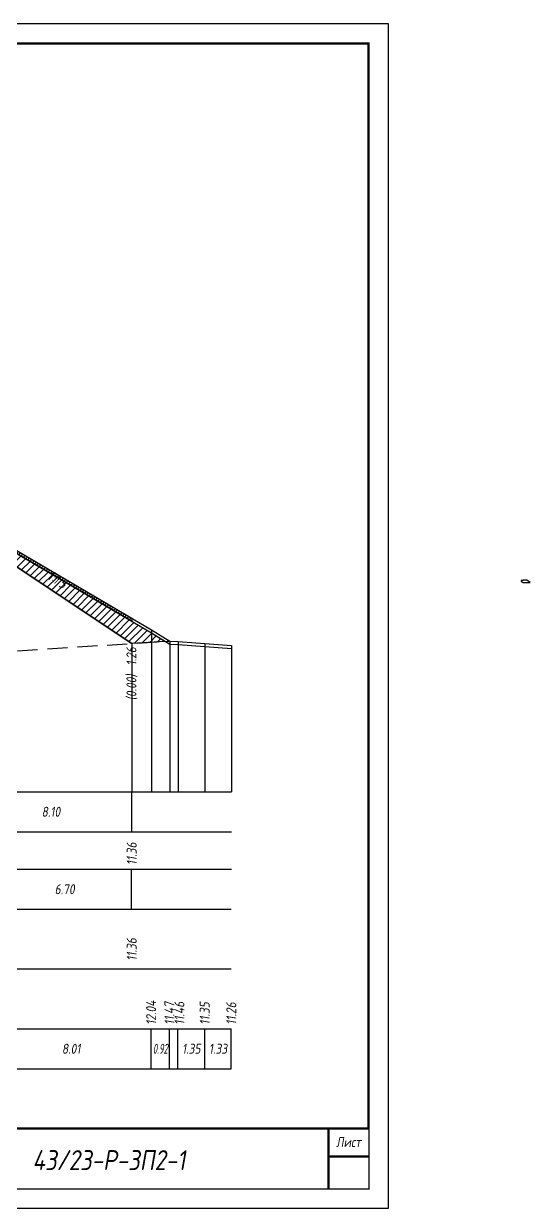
# Model space of a CAD drawing. Extents: x -717 to 1451, y -133302 to 233.
# Drawn here: x 298.6 to 425.5, y -104751.4 to -104454.4 of the extents above; entities that cross this region are included whole.
import ezdxf
from ezdxf.enums import TextEntityAlignment as Align

# ---------------------------------------------------------------- set-up
doc = ezdxf.new("R2010")
doc.units = 0
doc.linetypes.add('штриховая', pattern=[0.75, 0.5, -0.25])
for name, color, linetype in [('Зарамочное оформление', 7, 'Continuous'), ('Интерполированный поперечник', 2, 'Continuous'), ('Код_510', 7, 'Continuous'), ('Код_514', 1, 'Continuous'), ('Код_516', 1, 'Continuous'), ('Контур_0', 7, 'Continuous'), ('Контур_508', 7, 'Continuous'), ('Контур_512', 7, 'Continuous'), ('Контур_513', 7, 'Continuous'), ('Контур_818', 7, 'Continuous'), ('Красный поперечник', 1, 'Continuous'), ('Объём_2650', 7, 'Continuous'), ('Объём_2661', 7, 'Continuous'), ('Объём_2666', 7, 'Continuous'), ('Объём_2667', 7, 'Continuous'), ('Объём_2668', 7, 'Continuous'), ('Объём_2669', 7, 'Continuous'), ('Объём_2675', 7, 'Continuous'), ('Рабочие отметки', 7, 'Continuous'), ('Рабочие отметки доп.', 7, 'Continuous'), ('Таблица', 7, 'Continuous'), ('Уклоны проезжей части', 7, 'Continuous'), ('Черный поперечник', 3, 'Continuous')]:
    doc.layers.add(name, color=color, linetype=linetype)
for name, color, linetype, true_color in [('Контур_2570', 7, 'Continuous', 0x80ff00), ('Контур_2736', 4, 'Continuous', 0x00ffff), ('Контур_2737', 4, 'Continuous', 0x00ffff), ('Контур_2738', 4, 'Continuous', 0x00ffff), ('Контур_2739', 4, 'Continuous', 0x00ffff), ('Контур_2741', 4, 'Continuous', 0x00ffff), ('Контур_2742', 4, 'Continuous', 0x00ffff), ('Контур_2743', 4, 'Continuous', 0x00ffff), ('Контур_2744', 7, 'Continuous', 0xa4ffff), ('Контур_2745', 7, 'Continuous', 0xa4ffff), ('Контур_2747', 4, 'Continuous', 0x00ffff), ('Контур_2748', 4, 'Continuous', 0x00ffff), ('Контур_2749', 4, 'Continuous', 0x00ffff), ('Контур_2750', 4, 'Continuous', 0x00ffff), ('Контур_2751', 4, 'Continuous', 0x00ffff), ('Контур_2752', 4, 'Continuous', 0x00ffff), ('Контур_703', 4, 'Continuous', 0x00ffff), ('Контур_705', 4, 'Continuous', 0x00ffff), ('Контур_707', 4, 'Continuous', 0x00ffff), ('Контур_720', 131, 'Continuous', 0xaaffff), ('Объём_2563', 7, 'Continuous', 0xff8000), ('Объём_2570', 7, 'Continuous', 0x80ff00), ('Объём_2600', 7, 'Continuous', 0x808000)]:
    doc.layers.add(name, color=color, linetype=linetype, true_color=true_color)
doc.styles.add('М', font='romand.shx', dxfattribs={"width": 0.8, "oblique": 10, "height": 2.5})

# ---------------------------------------------------------------- blocks, each defined once
blk = doc.blocks.new('Штамп')
at = {"linetype": 'Continuous'}
blk.add_wipeout([(199.95, -411.25), (384.95, -411.25), (384.95, -426.25), (199.95, -426.25)], dxfattribs=at).dxf.layer = 'Зарамочное оформление'
at = {"layer": 'Зарамочное оформление', "linetype": 'Continuous', "lineweight": -3, "const_width": 0.6, "flags": 128}
for points in [[(199.95, -426.25), (199.95, -411.25), (384.95, -411.25)], [(209.95, -411.25), (209.95, -426.25)], [(219.95, -411.25), (219.95, -426.25)], [(229.95, -411.25), (229.95, -426.25)], [(239.95, -411.25), (239.95, -426.25)], [(254.95, -411.25), (254.95, -426.25)], [(264.95, -411.25), (264.95, -426.25)], [(374.95, -411.25), (374.95, -426.25)], [(199.95, -416.25), (264.95, -416.25)], [(374.95, -418.25), (384.95, -418.25)], [(199.95, -421.25), (264.95, -421.25)]]:
    blk.add_lwpolyline(points, dxfattribs=at)
at = {"linetype": 'Continuous', "insert": (319.95, -419.17), "char_height": 5, "width": 110, "attachment_point": 5, "style": 'М'}
blk.add_mtext('{\\Q10;\\W0.8;43/23-Р-ЗП2-1}', dxfattribs=at)
at = {"layer": 'Зарамочное оформление', "linetype": 'Continuous', "style": 'М', "oblique": 10}
for s, width, p in [('Лист', 0.8, (379.95, -414.66)), ('Изм.', 0.8, (204.95, -423.75)), ('Кол.уч.', 0.7, (214.95, -423.75)), ('Лист', 0.8, (224.95, -423.75)), ('N док.', 0.7, (235.28, -423.75)), ('Подпись', 0.8, (247.45, -423.75)), ('Дата', 0.8, (259.95, -423.75))]:
    blk.add_text(s, height=2.5, dxfattribs=dict(at, width=width)).set_placement(p, align=Align.MIDDLE_CENTER)
blk = doc.blocks.new('шифр')
blk.add_blockref('Штамп', (0, -104380))

msp = doc.modelspace()

# ---------------------------------------------------------------- hatches: boundary and pattern name
at = {"layer": 'Объём_2570'}
h = msp.add_hatch(dxfattribs=at)
h.set_pattern_fill('ANSI31', color=256, scale=0.2)
h.paths.add_polyline_path([(325.641, -104604.248), (290.501, -104583.554), (287.892, -104583.344), (281.109, -104581.716), (280.609, -104582.478), (230.596, -104581.699), (230.596, -104580.949), (280.609, -104581.728), (281.109, -104580.966), (287.892, -104582.594), (290.501, -104582.804), (325.641, -104603.498)])
at = {"layer": 'Объём_2600'}
h = msp.add_hatch(dxfattribs=at)
h.set_pattern_fill('ANSI31', color=6, scale=0.4)
h.paths.add_polyline_path([(325.641, -104609.811), (292.133, -104587.472), (230.596, -104585.626), (230.596, -104581.699), (280.609, -104582.478), (281.109, -104581.716), (287.892, -104583.344), (290.501, -104583.554), (330.554, -104607.141), (334.019, -104609.279)])
h = msp.add_hatch(dxfattribs=at)
h.set_pattern_fill('HONEY', color=5, scale=0.3)
h.paths.add_polyline_path([(335.165, -104609.206), (335.165, -104609.979), (335.152, -104609.979), (334.019, -104609.279)])

# ---------------------------------------------------------------- linework, layer by layer
at = {"flags": 128}
msp.add_lwpolyline([(-30.054, -104751.421), (389.946, -104751.421), (389.946, -104454.421), (-30.054, -104454.421)], close=True, dxfattribs=at)
at = {"const_width": 0.6, "flags": 128}
msp.add_lwpolyline([(-10.054, -104746.421), (384.946, -104746.421), (384.946, -104459.421), (-10.054, -104459.421)], close=True, dxfattribs=at)
at = {"layer": 'Код_510'}
for p, q in [((330.5, -104716.421), (330.5, -104706.421)), ((335.098, -104716.421), (335.098, -104706.421)), ((337.179, -104716.421), (337.179, -104706.421)), ((343.928, -104716.421), (343.928, -104706.421)), ((350.587, -104716.421), (350.587, -104706.421))]:
    msp.add_line(p, q, dxfattribs=at)
at = {"layer": 'Код_514'}
msp.add_line((325.641, -104657), (325.641, -104647), dxfattribs=at)
at = {"layer": 'Код_516'}
msp.add_line((325.587, -104676.421), (325.587, -104666.421), dxfattribs=at)
at = {"layer": 'Контур_0', "flags": 128}
for points in [[(285.135, -104582.807), (325.641, -104609.811), (325.641, -104609.811), (325.641, -104609.811), (325.641, -104609.811), (325.641, -104609.811), (325.641, -104609.811), (325.641, -104609.811), (325.641, -104609.811), (325.641, -104609.811), (325.641, -104609.811), (325.641, -104609.811), (325.641, -104609.811), (325.641, -104609.811), (325.641, -104609.811), (325.641, -104609.811)], [(285.135, -104582.807), (325.641, -104609.811), (325.641, -104609.811), (325.641, -104609.811), (325.641, -104609.811), (325.641, -104609.811), (325.641, -104609.811), (325.641, -104609.811), (325.641, -104609.811), (325.641, -104609.811), (325.641, -104609.811), (325.641, -104609.811), (325.641, -104609.811), (325.641, -104609.811), (325.641, -104609.811), (325.641, -104609.811), (325.641, -104609.811), (325.641, -104609.811), (325.641, -104609.811), (325.641, -104609.811), (325.641, -104609.811), (325.641, -104609.811), (325.641, -104609.811), (325.641, -104609.811), (325.641, -104609.811), (325.641, -104609.811), (325.641, -104609.811), (325.641, -104609.811), (325.641, -104609.811), (325.641, -104609.811)]]:
    msp.add_lwpolyline(points, dxfattribs=at)
at = {"layer": 'Контур_2570', "flags": 128}
msp.add_lwpolyline([(290.501, -104583.554), (330.554, -104607.141), (335.152, -104609.979), (335.152, -104609.979), (337.233, -104610.03), (343.982, -104610.577), (350.641, -104611.054)], dxfattribs=at)
at = {"layer": 'Контур_2736', "flags": 128}
msp.add_lwpolyline([(285.135, -104582.807), (325.641, -104609.811)], dxfattribs=at)
at = {"layer": 'Контур_2737', "flags": 128}
msp.add_lwpolyline([(325.641, -104609.811), (325.641, -104609.811)], dxfattribs=at)
at = {"layer": 'Контур_2738', "flags": 128}
msp.add_lwpolyline([(325.641, -104609.811), (325.641, -104609.811)], dxfattribs=at)
at = {"layer": 'Контур_2739', "flags": 128}
msp.add_lwpolyline([(325.641, -104609.811), (325.641, -104609.811)], dxfattribs=at)
at = {"layer": 'Контур_2741', "flags": 128}
msp.add_lwpolyline([(325.641, -104609.811), (325.641, -104609.811)], dxfattribs=at)
at = {"layer": 'Контур_2742', "flags": 128}
msp.add_lwpolyline([(325.641, -104609.811), (325.641, -104609.811)], dxfattribs=at)
at = {"layer": 'Контур_2743', "flags": 128}
msp.add_lwpolyline([(325.641, -104609.811), (325.641, -104609.811)], dxfattribs=at)
at = {"layer": 'Контур_2744', "flags": 128}
msp.add_lwpolyline([(325.641, -104609.811), (325.641, -104609.811)], dxfattribs=at)
msp.add_lwpolyline([(325.641, -104609.811), (325.641, -104609.811)], dxfattribs=at)
msp.add_lwpolyline([(325.641, -104609.811), (325.641, -104609.811)], dxfattribs=at)
msp.add_lwpolyline([(325.641, -104609.811), (325.641, -104609.811)], dxfattribs=at)
msp.add_lwpolyline([(325.641, -104609.811), (325.641, -104609.811)], dxfattribs=at)
msp.add_lwpolyline([(325.641, -104609.811), (325.641, -104609.811)], dxfattribs=at)
at = {"layer": 'Контур_2745', "flags": 128}
msp.add_lwpolyline([(325.641, -104609.811), (325.641, -104609.811)], dxfattribs=at)
msp.add_lwpolyline([(325.641, -104609.811), (325.641, -104609.811)], dxfattribs=at)
msp.add_lwpolyline([(325.641, -104609.811), (325.641, -104609.811)], dxfattribs=at)
msp.add_lwpolyline([(325.641, -104609.811), (325.641, -104609.811)], dxfattribs=at)
msp.add_lwpolyline([(325.641, -104609.811), (325.641, -104609.811)], dxfattribs=at)
msp.add_lwpolyline([(325.641, -104609.811), (325.641, -104609.811)], dxfattribs=at)
at = {"layer": 'Контур_2747', "flags": 128}
msp.add_lwpolyline([(325.641, -104609.811), (325.641, -104609.811)], dxfattribs=at)
at = {"layer": 'Контур_2748', "flags": 128}
msp.add_lwpolyline([(325.641, -104609.811), (325.641, -104609.811)], dxfattribs=at)
at = {"layer": 'Контур_2749', "flags": 128}
msp.add_lwpolyline([(325.641, -104609.811), (325.641, -104609.811)], dxfattribs=at)
at = {"layer": 'Контур_2750', "flags": 128}
msp.add_lwpolyline([(325.641, -104609.811), (325.641, -104609.811)], dxfattribs=at)
at = {"layer": 'Контур_2751', "flags": 128}
msp.add_lwpolyline([(325.641, -104609.811), (325.641, -104609.811)], dxfattribs=at)
at = {"layer": 'Контур_2752', "flags": 128}
msp.add_lwpolyline([(325.641, -104609.811), (325.641, -104609.811)], dxfattribs=at)
at = {"layer": 'Контур_508', "flags": 128}
msp.add_lwpolyline([(105, -104623.821), (106.018, -104624.5), (106.018, -104625.702), (109.768, -104628.202), (113.518, -104625.702), (113.518, -104624.5), (169.06, -104587.472), (230.596, -104585.626), (292.133, -104587.472), (325.641, -104609.811)], dxfattribs=at)
at = {"layer": 'Контур_512', "flags": 128}
msp.add_lwpolyline([(105, -104623.821), (106.018, -104624.5), (106.018, -104625.702), (109.768, -104628.202), (113.518, -104625.702), (113.518, -104624.5), (169.06, -104587.472), (230.596, -104585.626), (292.133, -104587.472), (325.641, -104609.811)], dxfattribs=at)
at = {"layer": 'Контур_513', "flags": 128}
msp.add_lwpolyline([(105, -104623.821), (106.018, -104624.5), (106.018, -104625.702), (109.768, -104628.202), (113.518, -104625.702), (113.518, -104624.5), (169.06, -104587.472), (230.596, -104585.626), (292.133, -104587.472), (325.641, -104609.811)], dxfattribs=at)
at = {"layer": 'Контур_703', "flags": 128}
for points in [[(285.135, -104582.807), (325.641, -104609.811)], [(325.641, -104609.811), (325.641, -104609.811)]]:
    msp.add_lwpolyline(points, dxfattribs=at)
at = {"layer": 'Контур_705', "flags": 128}
msp.add_lwpolyline([(325.641, -104609.811), (325.641, -104609.811)], dxfattribs=at)
at = {"layer": 'Контур_707', "flags": 128}
msp.add_lwpolyline([(325.641, -104609.811), (325.641, -104609.811)], dxfattribs=at)
at = {"layer": 'Контур_720', "flags": 128}
msp.add_lwpolyline([(325.641, -104609.811), (325.641, -104609.811)], dxfattribs=at)
at = {"layer": 'Контур_818', "flags": 128}
msp.add_lwpolyline([(290.501, -104583.554), (325.641, -104604.248)], dxfattribs=at)
at = {"layer": 'Красный поперечник'}
for p, q in [((285.135, -104582.807), (325.641, -104609.811)), ((325.641, -104609.811), (325.641, -104647))]:
    msp.add_line(p, q, dxfattribs=at)
at = {"layer": 'Объём_2563', "color": 250, "flags": 128}
msp.add_lwpolyline([(423.489, -104594.314), (423.673, -104594.498), (425.489, -104594.534), (424.589, -104593.934), (423.689, -104593.898), (423.69, -104594.029), (423.189, -104594.029), (423.189, -104594.308), (423.489, -104594.314)], dxfattribs=at)
at = {"layer": 'Объём_2570', "flags": 128}
msp.add_lwpolyline([(325.641, -104604.248), (290.501, -104583.554), (287.892, -104583.344), (281.109, -104581.716), (280.609, -104582.478), (230.596, -104581.699), (230.596, -104580.949), (280.609, -104581.728), (281.109, -104580.966), (287.892, -104582.594), (290.501, -104582.804), (325.641, -104603.498), (325.641, -104604.248), (325.641, -104604.248)], dxfattribs=at)
at = {"layer": 'Объём_2600', "color": 5, "flags": 128}
msp.add_lwpolyline([(335.165, -104609.206), (335.165, -104609.979), (335.152, -104609.979), (334.019, -104609.279), (335.165, -104609.206), (335.165, -104609.206)], dxfattribs=at)
at = {"layer": 'Объём_2650', "color": 6, "flags": 128}
msp.add_lwpolyline([(325.641, -104609.811), (292.133, -104587.472), (230.596, -104585.626), (230.596, -104581.699), (280.609, -104582.478), (281.109, -104581.716), (287.892, -104583.344), (290.501, -104583.554), (330.554, -104607.141), (334.019, -104609.279), (325.641, -104609.811), (325.641, -104609.811)], dxfattribs=at)
at = {"layer": 'Объём_2661', "flags": 128}
msp.add_lwpolyline([(285.135, -104582.807), (325.641, -104609.811)], dxfattribs=at)
at = {"layer": 'Объём_2666', "flags": 128}
msp.add_lwpolyline([(285.135, -104582.807), (325.641, -104609.811)], dxfattribs=at)
at = {"layer": 'Объём_2667', "flags": 128}
msp.add_lwpolyline([(325.641, -104609.811), (325.641, -104609.811)], dxfattribs=at)
msp.add_lwpolyline([(325.641, -104609.811), (325.641, -104609.811)], dxfattribs=at)
at = {"layer": 'Объём_2668', "flags": 128}
msp.add_lwpolyline([(325.641, -104609.811), (325.641, -104609.811)], dxfattribs=at)
msp.add_lwpolyline([(325.641, -104609.811), (325.641, -104609.811)], dxfattribs=at)
at = {"layer": 'Объём_2669', "flags": 128}
msp.add_lwpolyline([(325.641, -104609.811), (325.641, -104609.811)], dxfattribs=at)
msp.add_lwpolyline([(325.641, -104609.811), (325.641, -104609.811)], dxfattribs=at)
at = {"layer": 'Объём_2675', "flags": 128}
msp.add_lwpolyline([(325.641, -104609.811), (325.641, -104609.811)], dxfattribs=at)
msp.add_lwpolyline([(325.641, -104609.811), (325.641, -104609.811)], dxfattribs=at)
msp.add_lwpolyline([(325.641, -104609.811), (325.641, -104609.811)], dxfattribs=at)
msp.add_lwpolyline([(325.641, -104609.811), (325.641, -104609.811)], dxfattribs=at)
msp.add_lwpolyline([(325.641, -104609.811), (325.641, -104609.811)], dxfattribs=at)
msp.add_lwpolyline([(325.641, -104609.811), (325.641, -104609.811)], dxfattribs=at)
msp.add_lwpolyline([(325.641, -104609.811), (325.641, -104609.811)], dxfattribs=at)
msp.add_lwpolyline([(325.641, -104609.811), (325.641, -104609.811)], dxfattribs=at)
msp.add_lwpolyline([(325.641, -104609.811), (325.641, -104609.811)], dxfattribs=at)
msp.add_lwpolyline([(325.641, -104609.811), (325.641, -104609.811)], dxfattribs=at)
msp.add_lwpolyline([(325.641, -104609.811), (325.641, -104609.811)], dxfattribs=at)
msp.add_lwpolyline([(325.641, -104609.811), (325.641, -104609.811)], dxfattribs=at)
at = {"layer": 'Таблица'}
for p, q in [((80, -104647), (350.641, -104647)), ((80, -104657), (350.641, -104657)), ((80, -104666.421), (350.641, -104666.421)), ((79.946, -104676.421), (350.587, -104676.421)), ((79.946, -104691.421), (350.587, -104691.421)), ((79.946, -104706.421), (350.587, -104706.421)), ((79.946, -104716.421), (350.587, -104716.421))]:
    msp.add_line(p, q, dxfattribs=at)
at = {"layer": 'Черный поперечник', "color": 7}
for p, q in [((330.554, -104606.391), (330.554, -104647)), ((335.152, -104609.229), (335.152, -104647)), ((337.233, -104609.28), (337.233, -104647)), ((343.982, -104609.827), (343.982, -104647)), ((350.641, -104610.304), (350.641, -104647))]:
    msp.add_line(p, q, dxfattribs=at)
at = {"layer": 'Черный поперечник', "flags": 128}
msp.add_lwpolyline([(290.501, -104582.804), (330.554, -104606.391), (335.152, -104609.229), (337.233, -104609.28), (343.982, -104609.827), (350.641, -104610.304)], dxfattribs=at)

# ---------------------------------------------------------------- texts
at = {"linetype": 'Continuous', "style": 'М', "oblique": 10, "width": 0.8}
msp.add_text('342', height=2.5, dxfattribs=at).set_placement((380.312, -104742.509), align=Align.MIDDLE)
at = {"layer": 'Код_510', "style": 'М', "oblique": 10, "width": 0.8}
for s, p in [('12.04', (330.5, -104705.421)), ('11.47', (335.098, -104705.421)), ('11.46', (337.598, -104705.421)), ('11.35', (343.928, -104705.421)), ('11.26', (350.587, -104705.421))]:
    msp.add_text(s, height=2.5, rotation=90, dxfattribs=at).set_placement(p, align=Align.MIDDLE_LEFT)
at = {"layer": 'Код_510', "style": 'М', "oblique": 10}
for s, width, p in [('8.01', 0.8, (310.473, -104711.421)), ('0.92', 0.6, (332.799, -104711.421)), ('1.35', 0.8, (340.554, -104711.421)), ('1.33', 0.8, (347.257, -104711.421))]:
    msp.add_text(s, height=2.5, dxfattribs=dict(at, width=width)).set_placement(p, align=Align.MIDDLE_CENTER)
at = {"layer": 'Код_514', "style": 'М', "oblique": 10, "width": 0.8}
msp.add_text('8.10', height=2.5, dxfattribs=at).set_placement((305.388, -104652), align=Align.MIDDLE_CENTER)
msp.add_text('11.36', height=2.5, rotation=90, dxfattribs=at).set_placement((325.641, -104665.382), align=Align.MIDDLE_LEFT)
at = {"layer": 'Код_516', "style": 'М', "oblique": 10, "width": 0.8}
msp.add_text('6.70', height=2.5, dxfattribs=at).set_placement((308.833, -104671.421), align=Align.MIDDLE_CENTER)
msp.add_text('11.36', height=2.5, rotation=90, dxfattribs=at).set_placement((325.641, -104689.371), align=Align.MIDDLE_LEFT)
at = {"layer": 'Рабочие отметки', "color": 1, "style": 'М', "oblique": 10, "width": 0.8}
msp.add_text('1.26', height=2.5, rotation=90, dxfattribs=at).set_placement((325.563, -104610.742), align=Align.MIDDLE_RIGHT)
at = {"layer": 'Рабочие отметки доп.', "color": 1, "style": 'М', "oblique": 10, "width": 0.8}
msp.add_text('(0.00)', height=2.5, rotation=90, dxfattribs=at).set_placement((325.563, -104617.592), align=Align.MIDDLE_RIGHT)
at = {"layer": 'Уклоны проезжей части', "color": 1, "style": 'М', "oblique": 10, "width": 0.8}
msp.add_text('1:1.5', height=2.5, rotation=326.30994, dxfattribs=at).set_placement((305.943, -104595.477), align=Align.BOTTOM_CENTER)

# ---------------------------------------------------------------- next in the draw order: block references
msp.add_blockref('шифр', (0, 59.829))

# ---------------------------------------------------------------- next in the draw order: linework, layer by layer
at = {"layer": 'Интерполированный поперечник', "linetype": 'штриховая', "ltscale": 10, "flags": 128}
msp.add_lwpolyline([(80, -104625.408), (335.165, -104609.206)], dxfattribs=at)

doc.saveas('drawing.dxf')
